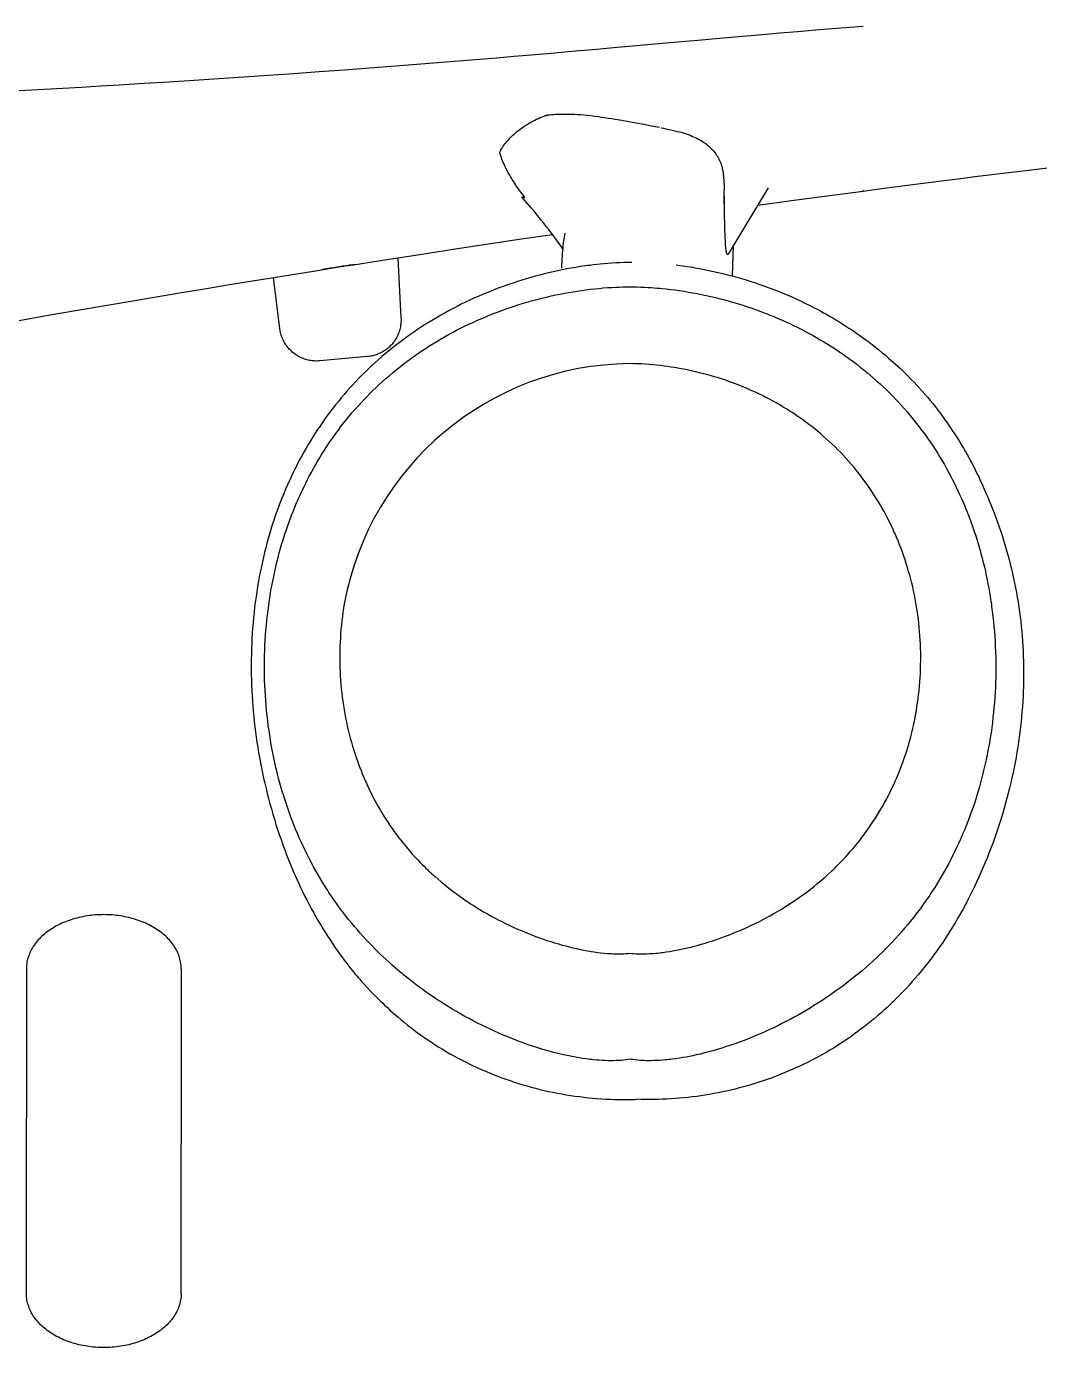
# Model space of a CAD drawing. Extents: x -62750 to 17911, y -49048 to 6133.
# Drawn here: x 4233 to 6982, y -5747 to -2164 of the extents above; entities that cross this region are included whole.
import ezdxf

# ---------------------------------------------------------------- set-up
doc = ezdxf.new("R2010")
doc.units = 0
doc.layers.get('0').update_dxf_attribs({"linetype": 'CONTINUOUS'})

msp = doc.modelspace()

# ---------------------------------------------------------------- linework, layer by layer
at = {"color": 7}
for p, q in [((6245.9, -2601.3), (6137.3, -2781.2)), ((6149.1, -2840.7), (6151.6, -2757.6)), ((6149.1, -2840.7), (6151.6, -2757.6)), ((5240.5, -2791.4), (5249.4, -2954.4)), ((4920.8, -2983.7), (4903.5, -2844.8)), ((5158.4, -3059.4), (5029, -3071)), ((4233, -4719.2), (4233, -5123.9)), ((4653, -4719.2), (4653, -5195.4)), ((4233, -5600), (4233, -5123.9)), ((4653, -5600), (4653, -5195.4))]:
    msp.add_line(p, q, dxfattribs=at)
at = {"color": 7, "ltscale": 0.040533}
msp.add_line((6503.2, -2609.1), (6503.2, -2607.5), dxfattribs=at)
at = {"color": 7, "ltscale": 0.00144}
msp.add_line((6503.3, -2580.5), (6503.3, -2580.5), dxfattribs=at)
at = {"color": 7, "ltscale": 0.001018}
msp.add_line((5048, -2826.5), (5048, -2826.5), dxfattribs=at)
at = {"color": 7, "ltscale": 0.001007}
msp.add_line((5048, -2826.5), (5048, -2826.5), dxfattribs=at)
at = {"color": 7, "ltscale": 0.000957143}
msp.add_line((5096.4, -2822.1), (5096.4, -2822.1), dxfattribs=at)
at = {"color": 7, "ltscale": 0.001005}
msp.add_line((5096.4, -2822.1), (5096.4, -2822.1), dxfattribs=at)
at = {"color": 7}
for points in [[(6503.2, -2163.9), (6444, -2168.6), (6384.8, -2173.4), (6325.7, -2178.3), (6277.8, -2182.3), (6230, -2186.4), (6176.8, -2191), (6123.6, -2195.6), (6055, -2201.7), (6009.3, -2205.7), (5918, -2213.9), (5826.5, -2222), (5780.7, -2226.1), (5712.1, -2232.1), (5657.5, -2236.9), (5603, -2241.6), (5555.7, -2245.6), (5508.3, -2249.6), (5439.9, -2255.3), (5371.6, -2260.9), (5303.2, -2266.4), (5234.1, -2271.8), (5165.1, -2277.1), (5096, -2282.2), (5027.4, -2287.2), (4958.9, -2292.1), (4890.3, -2296.9), (4822.9, -2301.5), (4755.5, -2305.9), (4688.1, -2310.3), (4620.3, -2314.7), (4552.5, -2318.9), (4484.6, -2323), (4433.8, -2326.1), (4382.9, -2329.1), (4281.1, -2335.1), (4179.6, -2340.8)], [(5517.5, -2504.9), (5519.1, -2501.7), (5520.8, -2498.5), (5522.6, -2495.4), (5524.5, -2492.4), (5526.9, -2488.8), (5529.4, -2485.2), (5532, -2481.8), (5534.7, -2478.4), (5536.4, -2476.3), (5538.1, -2474.3), (5541.7, -2470.3), (5545.3, -2466.4), (5549.1, -2462.6), (5553, -2458.9), (5556.4, -2455.8), (5559.8, -2452.8), (5563.3, -2449.9), (5566.9, -2447), (5569.3, -2445.1), (5571.7, -2443.3), (5576.7, -2439.7), (5581.7, -2436.2), (5586.7, -2432.9), (5591.8, -2429.7), (5597, -2426.7), (5602.2, -2423.7), (5607.2, -2421), (5612.2, -2418.4), (5617.3, -2415.8), (5622.4, -2413.4), (5627.4, -2411.1), (5630, -2410), (5632.6, -2409), (5634.8, -2408.1), (5637, -2407.3), (5638.8, -2406.6), (5640.7, -2406), (5642.1, -2405.6), (5643.5, -2405.2), (5644.6, -2404.9), (5645.7, -2404.7), (5646.6, -2404.6), (5647.4, -2404.6)], [(5811.9, -2413.2), (5801.3, -2411.5), (5793.9, -2410.5), (5786.5, -2409.4), (5775.3, -2407.9), (5765, -2406.7), (5754.7, -2405.6), (5745.9, -2404.7), (5737, -2403.9), (5728.1, -2403.3), (5720.4, -2402.9), (5712.6, -2402.6), (5704.9, -2402.4), (5696.5, -2402.3), (5688.1, -2402.3), (5679.8, -2402.6), (5674.4, -2402.8), (5669.1, -2403), (5663.7, -2403.4), (5658.2, -2403.7), (5652.8, -2404.2), (5647.4, -2404.6)], [(5950.8, -2438.1), (5929.5, -2434), (5908.3, -2430), (5888, -2426.3), (5867.7, -2422.6), (5849.1, -2419.3), (5830.5, -2416.2), (5821.2, -2414.6), (5811.9, -2413.2)], [(5955.3, -2438.9), (5956.6, -2439.2), (5962, -2440.1), (5968, -2441.3), (5977, -2443.1), (5985.2, -2444.9), (5992.5, -2446.6), (5999.8, -2448.4), (6005.9, -2450.1), (6012.1, -2451.8), (6018.2, -2453.7), (6023.4, -2455.4), (6028.6, -2457.3), (6033.8, -2459.2), (6038.9, -2461.2), (6043.4, -2463.2), (6047.8, -2465.2), (6052.2, -2467.3), (6056.5, -2469.5), (6060.3, -2471.5), (6064, -2473.7), (6067.7, -2475.9), (6071.3, -2478.3), (6074.8, -2480.7), (6078.2, -2483.1), (6081.5, -2485.7)], [(5585.3, -2627.5), (5580.7, -2621.5), (5576.2, -2615.5), (5571.7, -2609.5), (5567.4, -2603.3), (5563.1, -2597.2), (5558.4, -2590), (5553.7, -2582.8), (5551.5, -2579.2), (5549.2, -2575.5), (5546.3, -2570.6), (5543.5, -2565.6), (5540.7, -2560.6), (5537.3, -2554.4), (5534.1, -2548.1), (5532.5, -2544.9), (5531, -2541.7), (5529, -2537.4), (5527.1, -2533), (5525.3, -2528.6), (5523.5, -2524), (5521.8, -2519.3), (5520.2, -2514.5), (5519.4, -2512), (5518.7, -2509.6), (5518.1, -2507.2), (5517.5, -2504.9)], [(6081.5, -2485.8), (6084.6, -2488.3), (6087.5, -2490.9), (6090.4, -2493.6), (6093.2, -2496.4), (6096, -2499.5), (6098.7, -2502.6), (6101.2, -2505.8), (6103.7, -2509.2), (6104.9, -2510.9), (6106, -2512.6), (6107.7, -2515.2), (6109.3, -2518), (6110.8, -2520.7), (6112.2, -2523.5), (6113.1, -2525.4), (6113.9, -2527.3), (6114.8, -2529.2), (6115.6, -2531.2), (6117.1, -2535.1), (6118.4, -2539.1), (6119.6, -2543.1), (6120.7, -2547.2), (6121.2, -2549.5), (6121.7, -2551.8), (6122.6, -2556.5), (6123.4, -2561.1), (6124.1, -2565.8), (6124.4, -2568.6), (6124.7, -2571.5), (6125, -2574.9), (6125.3, -2578.4), (6125.6, -2582.9), (6125.8, -2587.5), (6126, -2592.2), (6126.2, -2596.9), (6126.4, -2606.2)], [(6503.2, -2610.2), (6560.1, -2602.6), (6617, -2595.2), (6674, -2587.9), (6730.9, -2580.7), (6768.5, -2576), (6806.1, -2571.3), (6844.6, -2566.6), (6883.1, -2561.9), (6959.3, -2552.8), (7035.5, -2543.8)], [(6127.8, -2693.3), (6127.6, -2683.7), (6127.3, -2668.7), (6126.9, -2641.3), (6126.4, -2606.2)], [(6127.7, -2688.4), (6127.5, -2676.7), (6127.1, -2653.5), (6126.8, -2638.6), (6126.4, -2606.2)], [(6127.8, -2693.3), (6127.6, -2683.7), (6127.3, -2668.7), (6126.9, -2641.3), (6126.4, -2606.2)], [(6217.7, -2648.8), (6308.9, -2636.3), (6406, -2623.2), (6503.2, -2610.2)], [(5578.4, -2627.5), (5578.5, -2627.4), (5578.7, -2627.3), (5579, -2627.2), (5579.5, -2627.2), (5580.6, -2627.1), (5581.7, -2627.2), (5584.1, -2627.4), (5585.3, -2627.5)], [(5578.4, -2627.5), (5578.5, -2627.4), (5578.7, -2627.3), (5579, -2627.2), (5579.5, -2627.2), (5580.6, -2627.1), (5581.7, -2627.2), (5584.1, -2627.4), (5585.3, -2627.5)], [(5689, -2766.8), (5680.4, -2754.9), (5670.7, -2741.8), (5663.8, -2732.6), (5656.9, -2723.5), (5650.2, -2714.8), (5643.5, -2706.2), (5636.9, -2697.7), (5630.2, -2689.3), (5623.6, -2681.1), (5617, -2672.9), (5610.4, -2665), (5603.9, -2657.1), (5597.5, -2649.6), (5591, -2642), (5584.8, -2635), (5578.5, -2628)], [(6137.3, -2781.2), (6137.1, -2781.6), (6136.8, -2781.9), (6136.4, -2782.2), (6136.2, -2782.4), (6135.9, -2782.6), (6135.6, -2782.7), (6135.3, -2782.7), (6135, -2782.6), (6134.8, -2782.4), (6134.6, -2782.3), (6134.3, -2781.9), (6134.1, -2781.6), (6133.9, -2781), (6133.5, -2780.1), (6133.2, -2779.1), (6133, -2778.2), (6132.6, -2776.3), (6132.2, -2774.4), (6131.9, -2772.5), (6131.5, -2769.1), (6131.1, -2765.8), (6130.8, -2762.4), (6130.3, -2756.8), (6130, -2751.2), (6129.6, -2745.6), (6129.2, -2736.3), (6128.8, -2727.1), (6128.5, -2717.9), (6128.1, -2705.6), (6127.8, -2693.3)], [(5120.7, -2810.2), (5210.7, -2796.1), (5300.7, -2782.1), (5390.6, -2768.3), (5480.6, -2754.7), (5570.4, -2741.2), (5660.2, -2727.9)], [(5685.5, -2819.1), (5686, -2810.3), (5686.4, -2802), (5686.9, -2794), (5687.4, -2786.6), (5688, -2779.3), (5688.5, -2772.3), (5689.2, -2765.4), (5689.8, -2758.6), (5690.6, -2751.9), (5691.5, -2744.8), (5692.2, -2740.2), (5693, -2735.6), (5694.1, -2729.9), (5695.3, -2724.2)], [(4213.3, -2961.2), (4292.4, -2947.3), (4371.5, -2933.5), (4452.1, -2919.7), (4532.8, -2906), (4595.8, -2895.4), (4658.9, -2884.9), (4721.5, -2874.5), (4784.2, -2864.2), (4846.8, -2854), (4909.5, -2843.8), (4972.2, -2833.8), (5034.9, -2823.8)], [(5875.7, -2804.3), (5864.8, -2804.3), (5853.9, -2804.5), (5843, -2804.9), (5832.1, -2805.4), (5821.3, -2806), (5810.4, -2806.8), (5799.5, -2807.7), (5790, -2808.6), (5780.6, -2809.5), (5771.1, -2810.6), (5761.6, -2811.8), (5755.3, -2812.6), (5749, -2813.5), (5736.5, -2815.3), (5723.9, -2817.3), (5711.5, -2819.4), (5699.2, -2821.7), (5686.9, -2824.1), (5674.6, -2826.6), (5662.3, -2829.3), (5650.1, -2832.2), (5637.9, -2835.1), (5625.8, -2838.2), (5613.6, -2841.5), (5601.6, -2844.8), (5589.5, -2848.4), (5577.5, -2852), (5565.5, -2855.8), (5553.5, -2859.7), (5541.5, -2863.8), (5529.6, -2868), (5517.7, -2872.3), (5505.8, -2876.8), (5494, -2881.4), (5482.3, -2886.2), (5470.6, -2891), (5459, -2896), (5447.4, -2901.2), (5435.9, -2906.5), (5424.5, -2911.9), (5413.1, -2917.4), (5401.9, -2923), (5390.9, -2928.7), (5379.8, -2934.6), (5368.9, -2940.5), (5358, -2946.6), (5347.2, -2952.9), (5336.5, -2959.2), (5325.8, -2965.7), (5315.3, -2972.3), (5304.8, -2979), (5294.4, -2985.9), (5284, -2992.9), (5273.8, -3000), (5263.9, -3007.1), (5254.1, -3014.3), (5244.3, -3021.6), (5234.7, -3029), (5225.1, -3036.6), (5215.6, -3044.3), (5206.2, -3052), (5197, -3059.9), (5187.8, -3068), (5178.7, -3076.1), (5169.7, -3084.3), (5160.9, -3092.7), (5152.1, -3101.2), (5143.6, -3109.6), (5135.2, -3118.1), (5126.9, -3126.7), (5118.7, -3135.5), (5110.7, -3144.3), (5102.7, -3153.2), (5094.9, -3162.3), (5087.1, -3171.4), (5079.5, -3180.6), (5072, -3189.9), (5064.6, -3199.3), (5057.4, -3208.8), (5050.2, -3218.4), (5043.2, -3228), (5036.4, -3237.7), (5029.7, -3247.5), (5023.1, -3257.3), (5016.6, -3267.3), (5010.2, -3277.3), (5003.9, -3287.3), (4997.8, -3297.5), (4991.8, -3307.7), (4985.9, -3318), (4980.2, -3328.4), (4974.5, -3338.8), (4969, -3349.3), (4964.6, -3357.9), (4960.3, -3366.6), (4956.1, -3375.2), (4951.9, -3383.9), (4949.2, -3389.8), (4946.5, -3395.6), (4941.2, -3407.4), (4936.1, -3419.2), (4931.2, -3431), (4926.3, -3443), (4921.6, -3454.9), (4917.1, -3467), (4912.7, -3479.1), (4908.4, -3491.2), (4904.3, -3503.5), (4900.3, -3515.8), (4896.4, -3528.2), (4892.7, -3540.6), (4889.1, -3553), (4885.7, -3565.5), (4882.4, -3578), (4879.2, -3590.6), (4876.2, -3603.2), (4873.3, -3615.8), (4870.6, -3628.5), (4868, -3641.2), (4865.9, -3651.6), (4864, -3662), (4862.1, -3672.5), (4860.4, -3682.9), (4859.2, -3689.9), (4858.1, -3696.9), (4856.1, -3710.9), (4854.1, -3725), (4852.4, -3739), (4850.8, -3753.1), (4849.3, -3767.2), (4848.1, -3781.2), (4846.9, -3795.4), (4845.9, -3809.5), (4845.1, -3823.6), (4844.4, -3837.7), (4843.8, -3851.9), (4843.5, -3866), (4843.2, -3880.1), (4843.1, -3894.3), (4843.2, -3908.4), (4843.3, -3922.6), (4843.7, -3936.7), (4844.2, -3950.8), (4844.8, -3964.9), (4845.6, -3978.9), (4846.5, -3993), (4847.5, -4007), (4848.7, -4021), (4850, -4035), (4851.5, -4049), (4853.1, -4063), (4854.8, -4076.9), (4856.7, -4090.9), (4858.7, -4104.8), (4860.9, -4118.8), (4863.2, -4132.9), (4865.7, -4146.8), (4868.2, -4160.8), (4871, -4174.8), (4873.8, -4188.7), (4876.8, -4202.6), (4879.9, -4216.4), (4883.2, -4230.3), (4886.6, -4244.1), (4890.1, -4257.8), (4893.8, -4271.9), (4897.7, -4285.9), (4901.7, -4299.9), (4905.9, -4313.9), (4910.2, -4327.8), (4914.6, -4341.7), (4919.2, -4355.5), (4924, -4369.2), (4928.8, -4383), (4933.9, -4396.6), (4939, -4410.2), (4944.3, -4423.6), (4949.7, -4437), (4952.5, -4443.6), (4955.2, -4450.3), (4959, -4459.1), (4962.9, -4467.9), (4966.8, -4476.7), (4971.9, -4487.9), (4977.2, -4499.1), (4982.5, -4510.2), (4988, -4521.2), (4993.6, -4532.3), (4999.2, -4543.2), (5005, -4554.1), (5008.3, -4560.2), (5011.7, -4566.3), (5015.1, -4572.3), (5018.5, -4578.3), (5023.1, -4586.3), (5027.7, -4594.3), (5032.4, -4602.2), (5038.4, -4612.1), (5044.5, -4621.9), (5050.7, -4631.6), (5057, -4641.3), (5063.4, -4650.9), (5069.8, -4660.5), (5076.1, -4669.5), (5082.5, -4678.5), (5089, -4687.4), (5095.5, -4696.3), (5102.2, -4705), (5107.9, -4712.3), (5113.7, -4719.6), (5119.6, -4726.8), (5125.5, -4733.9), (5129.5, -4738.7), (5133.6, -4743.3), (5137.6, -4748), (5141.7, -4752.7), (5150, -4761.9), (5158.4, -4771), (5166.9, -4780), (5175.5, -4788.9), (5184.3, -4797.7), (5188.9, -4802.3), (5193.5, -4806.8), (5199.8, -4812.9), (5206, -4818.8), (5212.4, -4824.7), (5219.6, -4831.3), (5226.8, -4837.8), (5234.1, -4844.3), (5241.5, -4850.6), (5250, -4857.8), (5258.6, -4864.9), (5267.2, -4871.9), (5276, -4878.8), (5284.8, -4885.5), (5293.7, -4892.2), (5302.7, -4898.7), (5307.6, -4902.2), (5312.4, -4905.6), (5322.1, -4912.3), (5332, -4918.8), (5341.9, -4925.3), (5351.9, -4931.6), (5362, -4937.7), (5372.2, -4943.8), (5382.4, -4949.7), (5392.7, -4955.5), (5403.1, -4961.1), (5413.6, -4966.6), (5424.2, -4972), (5434.8, -4977.3), (5445.6, -4982.4), (5456.4, -4987.5), (5467.4, -4992.4), (5478.4, -4997.2), (5489.4, -5001.8), (5500.5, -5006.3), (5511.7, -5010.6), (5522.9, -5014.8), (5534.2, -5018.9), (5545.5, -5022.8), (5556.9, -5026.6), (5568.3, -5030.2), (5579.8, -5033.7), (5591.4, -5037.1), (5603.1, -5040.4), (5614.8, -5043.4), (5626.5, -5046.4), (5638.3, -5049.2), (5650.1, -5051.8), (5661.9, -5054.3), (5673.8, -5056.7), (5685.7, -5058.9), (5697.6, -5061), (5709.6, -5062.9), (5721.6, -5064.6), (5733.6, -5066.2), (5745.5, -5067.7), (5757.4, -5069), (5769.4, -5070.2), (5781.3, -5071.2), (5793.3, -5072), (5805.3, -5072.7), (5817.3, -5073.3), (5829.3, -5073.7), (5841.3, -5073.9), (5853.3, -5074), (5865.3, -5074), (5877.3, -5073.7), (5883.3, -5073.6), (5889.3, -5073.3)], [(5041, -2822.6), (5038.1, -2823.2), (5034.9, -2823.8)], [(5041, -2822.6), (5045, -2821.9), (5059, -2819.4), (5071.5, -2817.3)], [(5071.5, -2817.3), (5066.4, -2818.2), (5057.1, -2819.8), (5047.8, -2821.4), (5043.7, -2822.1), (5041.2, -2822.6), (5041, -2822.6)], [(5071.5, -2817.3), (5080.3, -2815.9), (5094.6, -2813.7), (5098.1, -2813.2), (5103.8, -2812.4), (5107.2, -2811.9)], [(5107.2, -2811.9), (5105.5, -2812.1), (5101, -2812.7), (5090.5, -2814.3), (5076.2, -2816.6), (5071.5, -2817.3)], [(5107.2, -2811.9), (5110, -2811.6), (5112.9, -2811.3), (5116.2, -2810.8), (5119.6, -2810.3), (5125.5, -2809.4)], [(5125.5, -2809.4), (5118.6, -2810.5), (5115.4, -2811), (5112.2, -2811.4), (5109.7, -2811.7), (5107.2, -2811.9)], [(5996.2, -2810.8), (6005.8, -2812), (6015.4, -2813.3), (6024.9, -2814.6), (6034.5, -2816.1), (6040.8, -2817.1), (6047.1, -2818.2), (6053.5, -2819.3), (6059.8, -2820.4), (6072.5, -2822.8), (6085.1, -2825.4), (6097.7, -2828.1), (6110.2, -2830.9), (6122.7, -2833.9), (6135.2, -2837.1), (6147.6, -2840.3), (6160.4, -2843.9), (6173.1, -2847.5), (6185.8, -2851.3), (6198.4, -2855.3), (6211, -2859.4), (6223.5, -2863.7), (6236, -2868.1), (6248.4, -2872.6), (6260.7, -2877.3), (6273.1, -2882.1), (6285.3, -2887.1), (6297.5, -2892.2), (6309.6, -2897.5), (6321.6, -2902.9), (6333.5, -2908.4), (6345.4, -2914.1), (6357.2, -2919.9), (6368.9, -2925.8), (6374.8, -2928.8), (6380.6, -2931.9), (6388.3, -2936.1), (6396, -2940.3), (6403.7, -2944.5), (6412.3, -2949.4), (6420.8, -2954.4), (6429.3, -2959.4), (6437.8, -2964.5), (6448.7, -2971.3), (6459.6, -2978.3), (6465, -2981.8), (6470.3, -2985.3), (6478.4, -2990.7), (6486.3, -2996.2), (6494.3, -3001.7), (6502.1, -3007.3), (6511.1, -3013.8), (6519.9, -3020.4), (6528.7, -3027.1), (6537.4, -3033.9), (6546.1, -3040.8), (6554.6, -3047.8), (6563.1, -3054.9), (6567.9, -3058.9), (6572.7, -3063.1), (6579, -3068.6), (6585.3, -3074.2), (6591.6, -3079.8), (6598.5, -3086.2), (6605.4, -3092.7), (6612.2, -3099.2), (6619, -3105.8), (6626.7, -3113.4), (6634.2, -3121.1), (6641.7, -3128.9), (6649.1, -3136.8), (6656.4, -3144.8), (6663.6, -3152.8), (6670.7, -3161), (6678, -3169.5), (6685.3, -3178.2), (6692.4, -3186.9), (6699.4, -3195.7), (6706.3, -3204.6), (6713.1, -3213.6), (6719.8, -3222.7), (6725.5, -3230.6), (6731.2, -3238.7), (6736.8, -3246.8), (6742.4, -3254.9), (6747.2, -3262.2), (6752, -3269.5), (6756.8, -3276.9), (6760.3, -3282.4), (6763.8, -3288), (6769.7, -3297.7), (6775.5, -3307.4), (6781.2, -3317.2), (6786.8, -3327), (6792.3, -3336.9), (6797.6, -3346.9), (6802.6, -3356.5), (6807.5, -3366.2), (6812.3, -3376), (6817, -3385.7), (6820.1, -3392.3), (6823.2, -3398.8), (6826.2, -3405.4), (6829.2, -3412), (6835, -3425.3), (6838.3, -3432.8), (6841.5, -3440.3), (6845.7, -3450.3), (6849.8, -3460.4), (6853.9, -3470.5), (6858.8, -3483.1), (6863.5, -3495.7), (6868.2, -3508.4), (6872.6, -3521.2), (6877, -3534), (6881.2, -3546.9), (6885.2, -3559.8), (6889, -3572.2), (6892.6, -3584.8), (6896.1, -3597.3), (6899.5, -3609.9), (6902.7, -3622.5), (6905.8, -3635.2), (6908.7, -3647.8), (6911.5, -3660.6), (6914.2, -3673.3), (6916.8, -3686.1), (6919.2, -3698.9), (6921.5, -3712), (6923.7, -3725.2), (6925.7, -3738.4), (6927.6, -3751.6), (6929.3, -3764.8), (6930.9, -3778), (6932.4, -3791.3), (6933.7, -3804.5), (6934.8, -3817.8), (6935.9, -3831.1), (6936.7, -3844.4), (6937.5, -3858), (6938, -3871.7), (6938.5, -3885.3), (6938.8, -3898.9), (6938.9, -3912.6), (6938.9, -3926.2), (6938.7, -3939.9), (6938.4, -3953.5), (6937.9, -3967.1), (6937.3, -3980.8), (6936.5, -3994.4), (6935.6, -4008.2), (6934.5, -4022.1), (6933.3, -4035.9), (6932, -4049.8), (6930.4, -4063.6), (6928.8, -4077.4), (6927, -4091.2), (6925, -4104.9), (6922.9, -4118.7), (6920.6, -4132.4), (6918.3, -4146.1), (6915.7, -4160), (6913, -4173.9), (6910.1, -4187.8), (6907.1, -4201.7), (6903.9, -4215.5), (6900.6, -4229.3), (6897.2, -4243.1), (6893.6, -4256.8), (6889.9, -4270.5), (6886, -4284.2), (6882.1, -4297.8), (6877.9, -4311.5), (6873.6, -4325.1), (6869.2, -4338.8), (6864.6, -4352.3), (6859.9, -4365.9), (6855, -4379.3), (6850, -4392.7), (6844.9, -4406.1), (6839.6, -4419.4), (6834.1, -4432.7), (6828.6, -4445.9), (6823, -4458.7), (6817.4, -4471.4), (6811.5, -4484.1), (6805.6, -4496.7), (6799.5, -4509.2), (6793.2, -4521.7), (6786.9, -4534.1), (6783.6, -4540.3), (6780.3, -4546.4), (6775.4, -4555.6), (6770.3, -4564.8), (6765.2, -4573.9), (6759.9, -4582.9), (6756.5, -4588.8), (6753, -4594.7), (6749.5, -4600.5), (6746, -4606.3), (6740.6, -4615), (6735.1, -4623.6), (6729.6, -4632.2), (6724, -4640.7), (6717.5, -4650.4), (6710.8, -4660), (6704.1, -4669.5), (6697.3, -4679), (6690.4, -4688.3), (6683.3, -4697.6), (6676.2, -4706.9), (6668.5, -4716.5), (6660.8, -4726.1), (6652.9, -4735.6), (6644.8, -4745), (6636.7, -4754.3), (6628.5, -4763.5), (6620.1, -4772.6), (6611.6, -4781.6), (6603.1, -4790.4), (6594.4, -4799.2), (6585.6, -4807.9), (6581.1, -4812.1), (6576.6, -4816.4), (6568.3, -4824.2), (6559.9, -4831.8), (6551.4, -4839.4), (6542.8, -4846.9), (6534.1, -4854.3), (6525.3, -4861.5), (6516.4, -4868.7), (6507.5, -4875.7), (6498.4, -4882.7), (6489.3, -4889.5), (6480.1, -4896.2), (6470.8, -4902.8), (6461.5, -4909.3), (6451.9, -4915.7), (6442.3, -4922), (6432.6, -4928.2), (6422.9, -4934.3), (6413, -4940.2), (6403.1, -4946), (6393.1, -4951.7), (6383.1, -4957.3), (6372.9, -4962.7), (6362.7, -4968.1), (6352.5, -4973.3), (6342.2, -4978.3), (6331.8, -4983.3), (6321.2, -4988.2), (6310.6, -4992.9), (6299.9, -4997.5), (6289.1, -5002), (6278.3, -5006.4), (6267.4, -5010.6), (6256.5, -5014.7), (6245.5, -5018.6), (6234.5, -5022.4), (6223.5, -5026.1), (6212.3, -5029.7), (6201.2, -5033.1), (6190, -5036.4), (6178.7, -5039.5), (6167.3, -5042.6), (6155.9, -5045.5), (6144.5, -5048.2), (6133, -5050.9), (6121.5, -5053.3), (6109.9, -5055.7), (6098.4, -5057.9), (6086.8, -5060), (6075.2, -5061.9), (6063.5, -5063.7), (6051.9, -5065.3), (6040.2, -5066.8), (6028.7, -5068.2), (6017.1, -5069.4), (6005.5, -5070.5), (5993.9, -5071.4), (5982.3, -5072.2), (5970.7, -5072.9), (5959, -5073.4), (5947.4, -5073.7), (5935.7, -5074), (5924.1, -5074), (5912.4, -5074), (5900.8, -5073.7), (5889.2, -5073.3)], [(5871.7, -4964.9), (5865.7, -4965.8), (5859.6, -4966.5), (5853.5, -4967.2), (5847.4, -4967.7), (5841.3, -4968.1), (5837.5, -4968.3), (5833.7, -4968.4), (5826, -4968.6), (5818.4, -4968.7), (5810.7, -4968.6), (5802.9, -4968.3), (5795.1, -4967.9), (5787.3, -4967.5), (5779.5, -4966.8), (5771.7, -4966.1), (5766.9, -4965.6), (5762.2, -4965.1), (5757.2, -4964.5), (5752.3, -4963.8), (5742.6, -4962.4), (5733, -4960.9), (5723.6, -4959.3), (5714.3, -4957.6), (5705, -4955.7), (5695.7, -4953.7), (5686.4, -4951.7), (5678.7, -4949.8), (5671, -4947.9), (5663.4, -4946), (5657.7, -4944.5), (5651.9, -4942.9), (5640.5, -4939.7), (5629.1, -4936.3), (5617.6, -4932.7), (5606.3, -4929), (5594.9, -4925.2), (5583.7, -4921.2), (5572.4, -4917.1), (5561.2, -4912.9), (5550.1, -4908.6), (5539, -4904.1), (5527.1, -4899.1), (5515.3, -4894.1), (5503.6, -4888.8), (5491.9, -4883.5), (5480.2, -4878), (5468.6, -4872.3), (5457.1, -4866.6), (5445.7, -4860.7), (5434.3, -4854.6), (5423, -4848.5), (5411.8, -4842.2), (5400.2, -4835.5), (5388.6, -4828.7), (5377.2, -4821.8), (5365.8, -4814.7), (5360.2, -4811.1), (5354.5, -4807.5), (5348.9, -4803.8), (5343.3, -4800.1), (5333.6, -4793.6), (5324, -4786.9), (5314.4, -4780.2), (5304.9, -4773.3), (5295.4, -4766.4), (5286.1, -4759.3), (5276.8, -4752.2), (5267.6, -4744.9), (5257.5, -4736.7), (5252.4, -4732.6), (5247.4, -4728.4), (5240, -4722.1), (5232.6, -4715.8), (5225.2, -4709.3), (5218, -4702.8), (5209.9, -4695.5), (5202, -4688.1), (5194.2, -4680.6), (5186.4, -4673), (5178.7, -4665.4), (5171.1, -4657.6), (5162.9, -4649.1), (5154.7, -4640.5), (5146.7, -4631.8), (5138.8, -4622.9), (5131, -4614), (5123.4, -4605), (5115.8, -4595.9), (5108.3, -4586.8), (5100.9, -4577.5), (5093.7, -4568.1), (5086.6, -4558.7), (5081, -4551.1), (5075.5, -4543.5), (5070, -4535.8), (5064.7, -4528.1), (5061.1, -4522.9), (5057.6, -4517.7), (5054.1, -4512.5), (5050.7, -4507.3), (5043.9, -4496.7), (5037.3, -4486.1), (5030.8, -4475.4), (5024.4, -4464.6), (5018.2, -4453.7), (5012.1, -4442.7), (5006.2, -4431.7), (5000.4, -4420.6), (4994.7, -4409.4), (4989.1, -4398.1), (4983.7, -4386.8), (4978.5, -4375.4), (4973.4, -4364), (4968.4, -4352.5), (4963.6, -4340.9), (4958.9, -4329.3), (4954.7, -4318.7), (4950.7, -4308.1), (4946.8, -4297.4), (4942.9, -4286.6), (4939.3, -4275.9), (4935.7, -4265.1), (4932.2, -4254.2), (4930.2, -4247.9), (4928.3, -4241.5), (4924.6, -4228.8), (4921, -4216), (4917.5, -4203.1), (4914.2, -4190.3), (4911.1, -4177.4), (4908.1, -4164.4), (4905.2, -4151.5), (4902.5, -4138.4), (4900, -4125.4), (4897.6, -4112.3), (4895.3, -4099.2), (4893.2, -4086.1), (4891.3, -4073), (4889.4, -4059.8), (4887.7, -4046.3), (4886.2, -4032.7), (4884.8, -4019.2), (4883.5, -4005.6), (4882.4, -3992), (4881.5, -3978.4), (4880.7, -3964.7), (4880, -3951.1), (4879.5, -3937.4), (4879.2, -3923.8), (4879, -3910.2), (4878.9, -3896.5), (4879, -3882.9), (4879.3, -3869.2), (4879.7, -3855.6), (4880.3, -3841.9), (4881, -3828.3), (4881.9, -3814.7), (4882.9, -3801.1), (4884.1, -3787.5), (4885.4, -3773.9), (4886.9, -3760.3), (4888.6, -3746.8), (4890.4, -3733.2), (4892.3, -3719.7), (4894.4, -3706.8), (4896.5, -3693.8), (4898.9, -3680.9), (4901.3, -3668), (4904, -3655.2), (4906.7, -3642.4), (4909.6, -3629.6), (4912.7, -3616.8), (4915.9, -3604.1), (4919.3, -3591.4), (4922.8, -3578.8), (4926.5, -3566.2), (4928.4, -3559.9), (4930.3, -3553.6), (4932.3, -3547.4), (4934.3, -3541.1), (4937.8, -3530.8), (4941.3, -3520.4), (4945, -3510.1), (4948.7, -3499.9), (4952.6, -3489.6), (4956.6, -3479.5), (4961.3, -3467.7), (4966.2, -3456), (4968.7, -3450.2), (4971.3, -3444.4), (4974.7, -3436.6), (4978.2, -3428.9), (4981.8, -3421.3), (4986.4, -3411.8), (4991, -3402.3), (4995.8, -3392.8), (5000.7, -3383.5), (5005.6, -3374.1), (5010.7, -3364.9), (5016.4, -3354.8), (5022.1, -3344.8), (5028, -3334.9), (5034, -3325.1), (5040.2, -3315.3), (5046.4, -3305.6), (5052.8, -3296), (5059.3, -3286.5), (5065.9, -3277.1), (5072.6, -3267.7), (5079.5, -3258.4), (5086.6, -3249), (5093.9, -3239.6), (5101.4, -3230.3), (5108.9, -3221.1), (5116.5, -3212), (5124.3, -3203.1), (5132.2, -3194.2), (5140.2, -3185.4), (5148.3, -3176.7), (5156.5, -3168.2), (5164.9, -3159.7), (5173.3, -3151.3), (5181.9, -3143.1), (5190.5, -3135), (5199.3, -3127), (5208.2, -3119.1), (5217.1, -3111.3), (5226.2, -3103.6), (5235.4, -3096), (5244.6, -3088.6), (5252.4, -3082.5), (5260.3, -3076.4), (5268.2, -3070.5), (5276.2, -3064.6), (5284.2, -3058.9), (5289.2, -3055.3), (5294.3, -3051.8), (5299.4, -3048.3), (5304.6, -3044.8), (5314.9, -3037.9), (5325.3, -3031.2), (5335.7, -3024.7), (5346.3, -3018.2), (5357, -3011.9), (5367.7, -3005.7), (5378.5, -2999.7), (5389.4, -2993.8), (5400.3, -2988), (5411.3, -2982.4), (5422.2, -2977), (5433.2, -2971.7), (5444.2, -2966.5), (5455.3, -2961.5), (5466.4, -2956.6), (5477.6, -2951.9), (5488.9, -2947.2), (5500.2, -2942.7), (5511.5, -2938.4), (5522.9, -2934.1), (5534.4, -2930), (5545.8, -2926.1), (5557.4, -2922.2), (5569.6, -2918.3), (5581.9, -2914.5), (5594.3, -2910.9), (5606.7, -2907.4), (5619.1, -2904), (5631.6, -2900.9), (5644.1, -2897.8), (5656.6, -2894.9), (5669.2, -2892.2), (5681.8, -2889.6), (5693.3, -2887.4), (5704.8, -2885.3), (5716.3, -2883.3), (5727.9, -2881.5), (5739.4, -2879.8), (5751, -2878.2), (5762.6, -2876.7), (5774.2, -2875.4), (5785.9, -2874.3), (5797.9, -2873.2), (5810, -2872.3), (5816, -2871.9), (5822.1, -2871.5), (5831.7, -2871), (5841.4, -2870.7), (5851.1, -2870.4), (5860.8, -2870.2), (5870.5, -2870.2)], [(5870.5, -2870.2), (5880.4, -2870.2), (5890.3, -2870.4), (5900.2, -2870.7), (5910.1, -2871.1), (5920, -2871.6), (5928.3, -2872.1), (5936.5, -2872.7), (5944.7, -2873.3), (5950.9, -2873.9), (5957.1, -2874.4), (5969.2, -2875.7), (5981.3, -2877.1), (5993.3, -2878.6), (6005.4, -2880.3), (6017.4, -2882.1), (6029.4, -2884.1), (6041.4, -2886.2), (6053.3, -2888.4), (6065.3, -2890.8), (6077.9, -2893.4), (6090.4, -2896.3), (6102.9, -2899.2), (6115.4, -2902.3), (6127.9, -2905.6), (6140.3, -2909), (6152.7, -2912.5), (6165, -2916.2), (6177.3, -2920.1), (6189.5, -2924.1), (6201.8, -2928.3), (6214.1, -2932.6), (6226.3, -2937.1), (6232.4, -2939.4), (6238.5, -2941.7), (6244.5, -2944.1), (6250.6, -2946.5), (6256.6, -2948.9), (6262.6, -2951.4), (6273.1, -2955.9), (6283.5, -2960.4), (6293.9, -2965.1), (6304.3, -2969.9), (6314.5, -2974.8), (6324.8, -2979.8), (6334.9, -2984.9), (6345.1, -2990.1), (6355.6, -2995.7), (6366.1, -3001.5), (6376.5, -3007.4), (6386.9, -3013.4), (6397.2, -3019.5), (6407.4, -3025.8), (6417.5, -3032.1), (6427.6, -3038.6), (6437.5, -3045.3), (6447.4, -3052), (6457.2, -3058.9), (6466.9, -3065.9), (6476.5, -3073), (6486.1, -3080.2), (6495.5, -3087.6), (6504.9, -3095.1), (6514.1, -3102.7), (6523.1, -3110.2), (6531.9, -3117.9), (6540.7, -3125.6), (6549.3, -3133.5), (6557.9, -3141.5), (6566.4, -3149.6), (6574.7, -3157.8), (6583, -3166.1), (6591.1, -3174.5), (6599.1, -3183.1), (6607.1, -3191.7), (6614.9, -3200.4), (6622.6, -3209.2), (6630.2, -3218.1), (6637.6, -3227.2), (6645, -3236.3), (6652.2, -3245.5), (6659.4, -3254.8), (6666.4, -3264.2), (6673.2, -3273.6), (6680, -3283.2), (6686.7, -3292.8), (6693.2, -3302.5), (6699.6, -3312.3), (6705.8, -3322.2), (6712, -3332.1), (6718, -3342.2), (6723.9, -3352.3), (6729.6, -3362.4), (6735.3, -3372.7), (6740.8, -3383), (6746.2, -3393.3), (6751.5, -3403.8), (6756.2, -3413.4), (6760.8, -3423), (6765.3, -3432.8), (6769.7, -3442.5), (6774, -3452.3), (6778.2, -3462.2), (6781.5, -3470.1), (6784.7, -3478.1), (6787.9, -3486), (6790.2, -3492), (6792.4, -3498), (6794.7, -3504.1), (6796.9, -3510.1), (6801.1, -3521.9), (6805.1, -3533.7), (6809, -3545.6), (6812.8, -3557.5), (6816.4, -3569.4), (6819.9, -3581.4), (6823.2, -3593.5), (6826.4, -3605.5), (6829.5, -3617.6), (6832.4, -3629.8), (6835.2, -3641.9), (6837.6, -3653.1), (6840, -3664.3), (6842.2, -3675.6), (6844.3, -3686.8), (6846.3, -3698.1), (6848.2, -3709.4), (6849.2, -3716.2), (6850.3, -3723), (6851.3, -3729.8), (6852.2, -3736.6), (6853.1, -3743.4), (6854, -3750.2), (6855.6, -3763.8), (6857.1, -3777.5), (6858.4, -3791.2), (6859.6, -3804.9), (6860.6, -3818.6), (6861.5, -3832.3), (6862.1, -3846), (6862.7, -3859.8), (6863.1, -3873.5), (6863.3, -3887.3), (6863.4, -3901), (6863.3, -3914.8), (6863.1, -3928.5), (6862.7, -3942.3), (6862.2, -3956), (6861.5, -3969.8), (6860.6, -3983.5), (6859.6, -3997.2), (6858.5, -4010.9), (6857.1, -4024.6), (6855.7, -4038.3), (6854.1, -4051.9), (6852.3, -4065.6), (6850.4, -4079.2), (6848.3, -4092.8), (6846, -4106.3), (6843.6, -4119.7), (6841.1, -4133.1), (6839.8, -4139.8), (6838.4, -4146.5), (6837, -4153.2), (6835.6, -4159.9), (6833.1, -4171), (6830.4, -4182), (6827.7, -4193.1), (6824.9, -4204.1), (6822, -4215.1), (6818.9, -4226.1), (6815.4, -4238), (6811.9, -4249.9), (6808.1, -4261.7), (6804.3, -4273.5), (6800.3, -4285.3), (6796.1, -4297), (6791.9, -4308.7), (6787.5, -4320.3), (6782.9, -4331.8), (6778.3, -4343.3), (6773.5, -4354.8), (6768.5, -4366.3), (6763.3, -4377.7), (6758.1, -4389.1), (6752.7, -4400.4), (6747.1, -4411.6), (6741.4, -4422.7), (6735.6, -4433.8), (6729.6, -4444.8), (6723.5, -4455.8), (6717.3, -4466.6), (6710.9, -4477.4), (6704.4, -4488.1), (6697.8, -4498.7), (6691, -4509.3), (6687.5, -4514.5), (6684.1, -4519.7), (6680.6, -4524.9), (6677, -4530.1), (6672.2, -4536.9), (6667.4, -4543.7), (6662.5, -4550.5), (6658.8, -4555.5), (6655.1, -4560.6), (6651.3, -4565.6), (6647.5, -4570.5), (6643.7, -4575.5), (6639.8, -4580.4), (6632, -4590.2), (6624.1, -4599.8), (6616.1, -4609.4), (6607.9, -4618.8), (6599.6, -4628.2), (6591.2, -4637.4), (6582.7, -4646.5), (6574.1, -4655.5), (6565.4, -4664.5), (6556.5, -4673.3), (6547.6, -4682), (6538.5, -4690.6), (6529.4, -4699), (6520.1, -4707.4), (6510.7, -4715.7), (6501.3, -4723.8), (6491.7, -4731.8), (6482.1, -4739.8), (6472.3, -4747.6), (6462.5, -4755.2), (6452.6, -4762.8), (6442.5, -4770.3), (6432.4, -4777.7), (6422.2, -4784.9), (6411.9, -4792.1), (6401.5, -4799.1), (6391.1, -4806), (6380.6, -4812.7), (6370, -4819.4), (6359.3, -4825.9), (6348.6, -4832.4), (6337.8, -4838.7), (6326.9, -4844.8), (6316, -4850.9), (6305.1, -4856.8), (6294.1, -4862.5), (6283, -4868.2), (6271.9, -4873.7), (6260.7, -4879.1), (6249.4, -4884.4), (6238.1, -4889.6), (6226.8, -4894.6), (6215.3, -4899.5), (6203.9, -4904.3), (6192.1, -4909.1), (6180.2, -4913.7), (6168.3, -4918.1), (6156.3, -4922.5), (6150.3, -4924.6), (6144.3, -4926.6), (6138.3, -4928.7), (6132.2, -4930.6), (6123.1, -4933.6), (6114, -4936.4), (6104.9, -4939.1), (6095.7, -4941.7), (6084.5, -4944.8), (6073.3, -4947.7), (6067.6, -4949.1), (6061.9, -4950.5), (6056.3, -4951.8), (6050.7, -4953.1), (6041.6, -4955.1), (6032.5, -4956.9), (6023.4, -4958.7), (6014.3, -4960.3), (6005.1, -4961.8), (5995.5, -4963.2), (5985.9, -4964.5), (5981.1, -4965.1), (5976.2, -4965.6), (5971.4, -4966.1), (5966.7, -4966.6), (5959, -4967.2), (5951.3, -4967.8), (5943.5, -4968.2), (5935.8, -4968.5), (5928, -4968.6), (5924, -4968.7), (5920, -4968.6), (5914.6, -4968.6), (5909.2, -4968.4), (5903.8, -4968.2), (5897.4, -4967.8), (5891, -4967.3), (5884.5, -4966.6), (5878.1, -4965.8), (5874.9, -4965.4), (5871.7, -4964.9)], [(5249.4, -2954.4), (5249.5, -2957.9), (5249.5, -2961.4), (5249.4, -2964.8), (5249.2, -2968.3), (5248.8, -2971.8), (5248.3, -2975.3), (5247.7, -2978.7), (5247, -2982.1), (5246.2, -2985.5), (5245.2, -2988.9), (5244.2, -2992.2), (5243, -2995.5), (5241.7, -2998.7), (5240.2, -3001.9), (5238.7, -3005), (5237.1, -3008.1), (5235.3, -3011.1), (5233.5, -3014.1), (5231.6, -3017), (5229.5, -3019.8), (5227.4, -3022.6), (5225.1, -3025.3), (5222.8, -3027.9), (5220.4, -3030.4), (5217.9, -3032.8), (5215.3, -3035.2), (5212.6, -3037.4), (5209.9, -3039.6), (5207, -3041.6), (5204.2, -3043.6), (5201.2, -3045.4), (5198.2, -3047.2), (5195.1, -3048.8), (5192, -3050.4), (5188.8, -3051.8), (5185.5, -3053.1), (5182.3, -3054.3), (5178.9, -3055.4), (5175.6, -3056.3), (5172.2, -3057.2), (5168.8, -3057.9), (5165.4, -3058.5), (5161.9, -3059), (5158.4, -3059.4)], [(5029, -3071), (5025.5, -3071.2), (5022, -3071.4), (5018.5, -3071.4), (5015, -3071.2), (5011.5, -3071), (5008, -3070.7), (5004.6, -3070.2), (5001.2, -3069.6), (4997.7, -3068.9), (4994.3, -3068), (4991, -3067.1), (4987.7, -3066), (4984.4, -3064.8), (4981.1, -3063.5), (4978, -3062.1), (4974.8, -3060.6), (4971.7, -3058.9), (4968.7, -3057.2), (4965.7, -3055.3), (4962.8, -3053.4), (4960, -3051.3), (4957.3, -3049.2), (4954.6, -3047), (4952, -3044.6), (4949.5, -3042.2), (4947, -3039.7), (4944.7, -3037.1), (4942.5, -3034.4), (4940.3, -3031.7), (4938.2, -3028.9), (4936.3, -3026), (4934.4, -3023), (4932.7, -3020), (4931, -3016.9), (4929.5, -3013.8), (4928.1, -3010.6), (4926.8, -3007.4), (4925.6, -3004.1), (4924.5, -3000.8), (4923.5, -2997.4), (4922.7, -2994), (4921.9, -2990.6), (4921.3, -2987.2), (4920.8, -2983.7)], [(6513.7, -4345.1), (6520, -4335.9), (6526.3, -4326.7), (6532.4, -4317.4), (6538.4, -4308), (6544.3, -4298.5), (6550, -4289), (6555.6, -4279.4), (6561.1, -4269.7), (6563.8, -4264.8), (6566.4, -4259.9), (6570.6, -4252), (6574.7, -4244.1), (6578.7, -4236.1), (6582.5, -4228.1), (6586.3, -4220.1), (6590.5, -4210.9), (6594.5, -4201.7), (6598.4, -4192.5), (6602.2, -4183.2), (6605.8, -4173.9), (6609.4, -4164.5), (6612.8, -4155), (6616.1, -4145.5), (6619, -4136.8), (6621.8, -4128.1), (6624.5, -4119.3), (6627.1, -4110.5), (6629.5, -4101.7), (6631.6, -4094.3), (6633.5, -4086.9), (6635.3, -4079.5), (6636.7, -4073.9), (6638, -4068.3), (6640.3, -4058.3), (6642.4, -4048.3), (6644.4, -4038.3), (6646.2, -4028.3), (6648, -4018.2), (6649.6, -4008.2), (6651.1, -3998.1), (6652.5, -3987.9), (6653.2, -3982.2), (6653.9, -3976.4), (6655.2, -3964.8), (6656.3, -3953.1), (6657.3, -3941.5), (6658.1, -3929.9), (6658.7, -3918.2), (6659.2, -3906.6), (6659.5, -3895.3), (6659.7, -3884), (6659.7, -3872.7), (6659.6, -3861.4), (6659.3, -3850), (6658.9, -3838.7), (6658.3, -3827.5), (6657.6, -3816.2), (6656.7, -3804.9), (6655.7, -3793.6), (6654.6, -3782.4), (6653.3, -3771.2), (6651.8, -3759.9), (6650.2, -3748.7), (6648.5, -3737.6), (6646.6, -3726.8), (6644.7, -3716.1), (6642.5, -3705.4), (6640.3, -3694.7), (6637.9, -3684), (6635.4, -3673.4), (6632.7, -3662.8), (6629.9, -3652.3), (6626.9, -3641.7), (6623.9, -3631.3), (6620.6, -3620.8), (6617.3, -3610.4), (6613.7, -3600.1), (6610.1, -3589.8), (6606.3, -3579.6), (6602.4, -3569.4), (6598.2, -3559), (6593.9, -3548.7), (6589.4, -3538.4), (6587.1, -3533.3), (6584.8, -3528.2), (6581, -3520.1), (6577.1, -3512), (6573.1, -3504), (6569, -3496), (6564.9, -3488.1), (6560.1, -3479.3), (6555.3, -3470.6), (6550.3, -3462), (6545.2, -3453.4), (6540, -3444.9), (6534.7, -3436.5), (6529.3, -3428.1), (6523.8, -3419.8), (6518.2, -3411.6), (6511.9, -3402.8), (6505.5, -3394), (6499, -3385.4), (6492.4, -3376.8), (6485.6, -3368.3), (6478.7, -3359.9), (6471.7, -3351.6), (6464.6, -3343.5), (6457.4, -3335.4), (6450, -3327.4), (6442.5, -3319.6), (6435, -3311.8), (6427.3, -3304.2), (6419.4, -3296.7), (6411.5, -3289.3), (6403.5, -3282), (6395.4, -3274.8), (6387.7, -3268.2), (6380, -3261.8), (6372.2, -3255.4), (6364.3, -3249.2), (6356.3, -3243), (6348.2, -3237), (6340.1, -3231.1), (6331.9, -3225.2), (6323.6, -3219.5), (6315.2, -3213.9), (6310.5, -3210.8), (6305.8, -3207.8), (6301.1, -3204.8), (6296.3, -3201.8), (6286.8, -3196), (6277.1, -3190.3), (6267.4, -3184.8), (6257.6, -3179.3), (6247.7, -3174.1), (6237.8, -3168.9), (6230.1, -3165.1), (6222.4, -3161.3), (6214.6, -3157.6), (6206.9, -3154), (6201.6, -3151.7), (6196.4, -3149.4), (6185.9, -3144.8), (6175.3, -3140.5), (6164.7, -3136.2), (6154, -3132.2), (6143.3, -3128.2), (6132.5, -3124.4), (6121.7, -3120.8), (6110.8, -3117.3), (6099.8, -3113.9), (6088.8, -3110.7), (6077.8, -3107.7), (6066.8, -3104.7), (6055.7, -3102), (6044.3, -3099.3), (6032.8, -3096.8), (6021.4, -3094.4), (6015.6, -3093.3), (6009.9, -3092.2), (6000.7, -3090.5), (5991.4, -3089), (5982.2, -3087.5), (5972.9, -3086.2), (5963.7, -3084.9), (5953.3, -3083.6), (5943, -3082.5), (5932.6, -3081.5), (5922.3, -3080.6), (5911.9, -3079.9), (5901.5, -3079.3), (5891.1, -3078.8), (5880.7, -3078.5), (5870.2, -3078.3)], [(5095.4, -3730), (5093.6, -3741.3), (5091.9, -3752.7), (5090.3, -3764.2), (5088.9, -3775.6), (5087.7, -3787.1), (5086.6, -3798.6), (5085.7, -3810.1), (5084.9, -3821.6), (5084.3, -3833.1), (5083.8, -3844.6), (5083.5, -3856.1), (5083.3, -3867.7), (5083.3, -3879.2), (5083.4, -3890.7), (5083.7, -3902.2), (5084.2, -3913.8), (5084.8, -3925.3), (5085.6, -3936.8), (5086.5, -3948.3), (5087.5, -3959.8), (5088.7, -3971.2), (5090.1, -3982.7), (5091.6, -3993.9), (5093.3, -4005.2), (5095.1, -4016.4), (5097, -4027.6), (5099.1, -4038.7), (5101.4, -4049.8), (5103.8, -4060.9), (5106.4, -4072), (5109.1, -4083), (5111.9, -4094), (5114.9, -4105), (5118.1, -4115.9), (5121.4, -4126.7), (5123.1, -4132.1), (5124.9, -4137.5), (5127.9, -4146.5), (5131, -4155.4), (5134.2, -4164.3), (5137.5, -4173.2), (5141, -4182), (5144.5, -4190.8), (5148.8, -4201), (5153.2, -4211.2), (5155.5, -4216.3), (5157.8, -4221.4), (5160.1, -4226.4), (5162.5, -4231.4), (5166.4, -4239.4), (5170.4, -4247.4), (5174.4, -4255.3), (5178.6, -4263.1), (5182.8, -4270.9), (5187.7, -4279.7), (5192.7, -4288.3), (5197.9, -4296.9), (5203.1, -4305.4), (5208.4, -4313.9), (5213.9, -4322.2), (5219.5, -4330.5), (5225.2, -4338.8), (5231, -4346.9), (5236.9, -4355), (5242.9, -4363), (5249, -4370.9), (5255.2, -4378.7), (5261.5, -4386.4), (5268, -4394.1), (5274.5, -4401.6), (5281.1, -4409.1), (5287.9, -4416.5), (5294.7, -4423.8), (5301.6, -4431), (5306.8, -4436.3), (5312, -4441.5), (5317.3, -4446.7), (5321.3, -4450.5), (5325.4, -4454.3), (5329.4, -4458.1), (5333.5, -4461.9), (5341.8, -4469.3), (5350.1, -4476.6), (5358.6, -4483.8), (5367.1, -4490.9), (5375, -4497.2), (5382.9, -4503.4), (5390.9, -4509.6), (5399, -4515.6), (5407.2, -4521.5), (5415.5, -4527.4), (5423.8, -4533.1), (5431.1, -4538), (5438.5, -4542.9), (5445.9, -4547.7), (5453.4, -4552.4), (5458.4, -4555.5), (5463.4, -4558.5), (5473.6, -4564.6), (5483.8, -4570.4), (5493.5, -4575.9), (5503.4, -4581.2), (5513.3, -4586.4), (5523.2, -4591.5), (5533.2, -4596.5), (5543.3, -4601.3), (5553.5, -4606.1), (5563.6, -4610.7), (5573.9, -4615.1), (5584.2, -4619.5), (5594.6, -4623.7), (5604.6, -4627.7), (5614.8, -4631.5), (5624.9, -4635.3), (5635.1, -4638.9), (5645.4, -4642.3), (5655.7, -4645.7), (5666, -4648.9), (5676.4, -4652), (5686.8, -4655), (5696.5, -4657.6), (5706.2, -4660.1), (5716, -4662.5), (5725.8, -4664.7), (5735.6, -4666.9), (5745.4, -4668.8), (5755.3, -4670.7), (5760.3, -4671.5), (5765.2, -4672.3), (5773.7, -4673.6), (5782.3, -4674.8), (5790.9, -4675.9), (5799.5, -4676.8), (5808, -4677.6), (5812.4, -4677.9), (5816.7, -4678.2), (5821, -4678.4), (5825.3, -4678.6), (5829.2, -4678.7), (5833.1, -4678.8), (5838.3, -4678.9), (5843.4, -4678.9), (5848.6, -4678.8), (5854.5, -4678.6), (5860.3, -4678.3), (5866.1, -4677.9), (5871.9, -4677.3)], [(5871.9, -4677.3), (5876.7, -4677.8), (5881.5, -4678.2), (5886.4, -4678.5), (5889.9, -4678.6), (5893.4, -4678.8), (5897.1, -4678.8), (5900.8, -4678.9), (5908.1, -4678.9), (5915.3, -4678.7), (5922.5, -4678.4), (5928.7, -4678.1), (5934.9, -4677.6), (5941.1, -4677.1), (5945.7, -4676.7), (5950.3, -4676.2), (5955, -4675.6), (5959.6, -4675.1), (5968.9, -4673.8), (5978.1, -4672.4), (5987.3, -4670.9), (5996.1, -4669.3), (6004.9, -4667.5), (6013.6, -4665.7), (6022.4, -4663.8), (6031.1, -4661.7), (6036.5, -4660.4), (6041.9, -4659), (6052.8, -4656.2), (6063.6, -4653.1), (6074.4, -4650), (6085.1, -4646.7), (6095.8, -4643.2), (6106.5, -4639.6), (6117.1, -4635.9), (6127.7, -4632), (6138.2, -4628), (6148.7, -4623.9), (6159.1, -4619.6), (6169.5, -4615.3), (6179.7, -4610.8), (6189.9, -4606.2), (6200.1, -4601.5), (6210.2, -4596.6), (6220.2, -4591.7), (6230.1, -4586.6), (6240, -4581.4), (6249.9, -4576), (6259.6, -4570.6), (6269.3, -4565), (6279.2, -4559.1), (6289, -4553.2), (6298.6, -4547.1), (6308.2, -4540.8), (6317.7, -4534.5), (6327.2, -4528), (6336.5, -4521.4), (6345.8, -4514.7), (6350.3, -4511.2), (6354.9, -4507.8), (6359.4, -4504.3), (6364, -4500.8), (6371.1, -4495.1), (6378.2, -4489.3), (6385.3, -4483.5), (6392.2, -4477.5), (6399.1, -4471.5), (6407.4, -4464.1), (6415.5, -4456.6), (6419.6, -4452.8), (6423.6, -4449), (6427.6, -4445.2), (6431.5, -4441.3), (6437.8, -4435), (6443.9, -4428.7), (6450, -4422.3), (6456.1, -4415.8), (6462, -4409.2), (6468.6, -4401.8), (6475.2, -4394.2), (6481.6, -4386.6), (6487.9, -4378.9), (6494.1, -4371.1), (6500.2, -4363.2), (6506.1, -4355.2), (6512, -4347.2), (6517.8, -4339), (6523.4, -4330.8), (6529.3, -4322.1), (6535, -4313.4), (6540.5, -4304.5), (6546, -4295.6), (6551.3, -4286.6), (6556.5, -4277.6), (6561.6, -4268.4), (6566.5, -4259.2)], [(4443, -4572.6), (4437.3, -4572.7), (4431.6, -4572.8), (4425.9, -4573.1), (4420.2, -4573.5), (4414.4, -4574), (4408.8, -4574.6), (4403.2, -4575.3), (4397.6, -4576.1), (4392, -4577), (4386.4, -4578.1), (4380.9, -4579.2), (4375.5, -4580.4), (4370.1, -4581.7), (4364.7, -4583.2), (4359.4, -4584.8), (4354.2, -4586.4), (4349.1, -4588.1), (4344, -4590), (4338.9, -4591.9), (4333.9, -4594), (4329.1, -4596.1), (4324.4, -4598.3), (4319.7, -4600.6), (4315.1, -4603), (4310.5, -4605.5), (4306.2, -4608), (4301.9, -4610.7), (4297.7, -4613.4), (4293.6, -4616.2), (4289.6, -4619.2), (4285.8, -4622.1), (4282.1, -4625.1), (4278.5, -4628.2), (4274.9, -4631.4), (4271.5, -4634.7), (4268.3, -4637.9), (4265.2, -4641.3), (4262.2, -4644.7), (4259.4, -4648.2), (4256.6, -4651.8), (4254.1, -4655.3), (4251.7, -4658.9), (4249.4, -4662.6), (4247.2, -4666.3), (4245.2, -4670.2), (4243.3, -4673.9), (4241.7, -4677.7), (4240.1, -4681.6), (4238.7, -4685.5), (4237.4, -4689.4), (4236.4, -4693.3), (4235.4, -4697.3), (4234.6, -4701.2), (4234, -4705.2), (4233.5, -4709.2), (4233.3, -4712.6), (4233.1, -4715.9), (4233, -4719.2)], [(4653, -4719.2), (4653, -4715.9), (4652.8, -4712.6), (4652.6, -4709.2), (4652.1, -4705.2), (4651.4, -4701.2), (4650.7, -4697.3), (4649.7, -4693.3), (4648.7, -4689.4), (4647.4, -4685.5), (4646, -4681.6), (4644.4, -4677.7), (4642.7, -4673.9), (4640.9, -4670.2), (4638.9, -4666.3), (4636.7, -4662.6), (4634.4, -4658.9), (4632, -4655.3), (4629.5, -4651.8), (4626.7, -4648.2), (4623.9, -4644.7), (4620.9, -4641.3), (4617.8, -4637.9), (4614.6, -4634.7), (4611.2, -4631.4), (4607.6, -4628.2), (4604, -4625.1), (4600.3, -4622.1), (4596.5, -4619.2), (4592.5, -4616.2), (4588.3, -4613.4), (4584.2, -4610.7), (4579.9, -4608), (4575.6, -4605.5), (4571, -4603), (4566.4, -4600.6), (4561.7, -4598.3), (4556.9, -4596.1), (4552.2, -4594), (4547.1, -4591.9), (4542.1, -4590), (4537, -4588.1), (4531.9, -4586.4), (4526.7, -4584.8), (4521.4, -4583.2), (4516, -4581.7), (4510.6, -4580.4), (4505.2, -4579.2), (4499.7, -4578.1), (4494.1, -4577), (4488.5, -4576.1), (4482.9, -4575.3), (4477.3, -4574.6), (4471.6, -4574), (4465.9, -4573.5), (4460.2, -4573.1), (4454.5, -4572.8), (4448.8, -4572.7), (4443, -4572.6)], [(4443, -5746.6), (4437.3, -5746.6), (4431.6, -5746.4), (4425.9, -5746.1), (4420.2, -5745.7), (4414.4, -5745.3), (4408.8, -5744.7), (4403.2, -5744), (4397.6, -5743.1), (4392, -5742.2), (4386.4, -5741.2), (4380.9, -5740.1), (4375.5, -5738.8), (4370.1, -5737.5), (4364.7, -5736), (4359.4, -5734.5), (4354.2, -5732.9), (4349.1, -5731.1), (4344, -5729.3), (4338.9, -5727.3), (4333.9, -5725.3), (4329.1, -5723.2), (4324.4, -5721), (4319.7, -5718.7), (4315.1, -5716.2), (4310.5, -5713.7), (4306.2, -5711.2), (4301.9, -5708.6), (4297.7, -5705.8), (4293.6, -5703), (4289.6, -5700.1), (4285.8, -5697.1), (4282.1, -5694.1), (4278.5, -5691), (4274.9, -5687.8), (4271.5, -5684.5), (4268.3, -5681.3), (4265.2, -5678), (4262.2, -5674.5), (4259.4, -5671), (4256.6, -5667.4), (4254.1, -5663.9), (4251.7, -5660.3), (4249.4, -5656.6), (4247.2, -5652.9), (4245.2, -5649.1), (4243.3, -5645.3), (4241.7, -5641.5), (4240.1, -5637.7), (4238.7, -5633.8), (4237.4, -5629.8), (4236.4, -5625.9), (4235.4, -5622), (4234.6, -5618), (4234, -5614), (4233.5, -5610), (4233.3, -5606.7), (4233.1, -5603.3), (4233, -5600)], [(4653, -5600), (4653, -5603.3), (4652.8, -5606.7), (4652.6, -5610), (4652.1, -5614), (4651.4, -5618), (4650.7, -5622), (4649.7, -5625.9), (4648.7, -5629.8), (4647.4, -5633.8), (4646, -5637.7), (4644.4, -5641.5), (4642.7, -5645.3), (4640.9, -5649.1), (4638.9, -5652.9), (4636.7, -5656.6), (4634.4, -5660.3), (4632, -5663.9), (4629.5, -5667.4), (4626.7, -5671), (4623.9, -5674.5), (4620.9, -5678), (4617.8, -5681.3), (4614.6, -5684.5), (4611.2, -5687.8), (4607.6, -5691), (4604, -5694.1), (4600.3, -5697.1), (4596.5, -5700.1), (4592.5, -5703), (4588.3, -5705.8), (4584.2, -5708.6), (4579.9, -5711.2), (4575.6, -5713.7), (4571, -5716.2), (4566.4, -5718.7), (4561.7, -5721), (4556.9, -5723.2), (4552.2, -5725.3), (4547.1, -5727.3), (4542.1, -5729.3), (4537, -5731.1), (4531.9, -5732.9), (4526.7, -5734.5), (4521.4, -5736), (4516, -5737.5), (4510.6, -5738.8), (4505.2, -5740.1), (4499.7, -5741.2), (4494.1, -5742.2), (4488.5, -5743.1), (4482.9, -5744), (4477.3, -5744.7), (4471.6, -5745.3), (4465.9, -5745.7), (4460.2, -5746.1), (4454.5, -5746.4), (4448.8, -5746.6), (4443, -5746.6)]]:
    msp.add_lwpolyline(points, dxfattribs=at)
msp.add_arc((6129.3, -2775.7), 9.74, 325.7043, 328.9733, dxfattribs=at)
msp.add_arc((6129.3, -2775.7), 9.74, 325.7043, 328.9733, dxfattribs=at)
msp.add_arc((5878.1, -3874.1), 795.9, 90.5694, 169.5635)
for centre, major_axis, ratio, start_param, end_param in [((5656.6, -2646), (78.3, -18.4), 0.053487, 3.1027, 3.330719), ((5656.6, -2646), (78.3, -18.4), 0.053487, 3.1027, 3.330719), ((5618.9, -2637.4), (40.5, -9.8), 0.073502, 3.088027, 3.251464), ((5618.9, -2637.4), (40.5, -9.8), 0.073502, 3.088027, 3.251464), ((5028.4, -2823.4), (17.3, 2.3), 0.07263, 5.085484, 5.519147)]:
    msp.add_ellipse(centre, major_axis=major_axis, ratio=ratio, start_param=start_param, end_param=end_param, dxfattribs=at)

doc.saveas('drawing.dxf')
